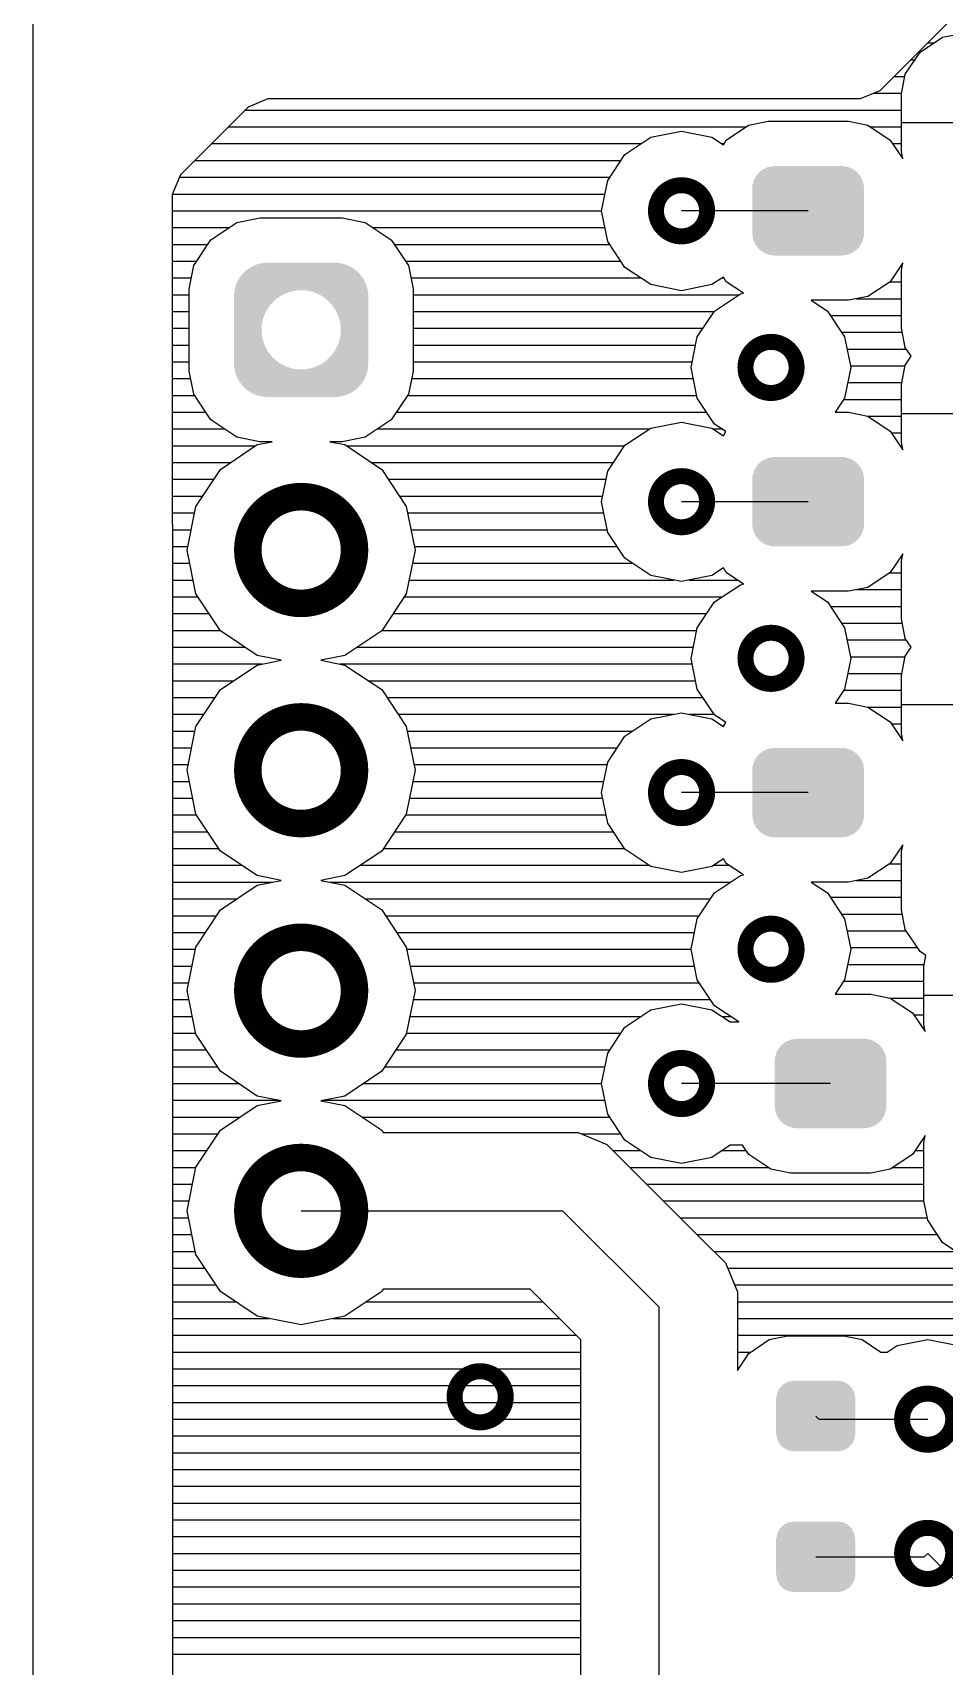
# Model space of a CAD drawing. Extents: x 295 to 953, y 10 to 290.
# Drawn here: x 580.48 to 601.18, y 214.76 to 251.84 of the extents above; entities that cross this region are included whole.
import ezdxf

# ---------------------------------------------------------------- set-up
doc = ezdxf.new("R2010")
doc.units = 0
doc.header["$LTSCALE"] = 5
doc.header["$MEASUREMENT"] = 0
doc.layers.get('0').update_dxf_attribs({"linetype": 'CONTINUOUS', "lineweight": 25})
doc.layers.add('130409_DV-DPH-A6_TOP', color=5, linetype='CONTINUOUS')

msp = doc.modelspace()

# ---------------------------------------------------------------- linework, layer by layer
for points, const_width in [([(594.629, 247.8, 1), (595.79, 247.8, 1)], 0.363), ([(596.661, 244.244, 1), (597.822, 244.244, 1)], 0.363), ([(594.629, 241.196, 1), (595.79, 241.196, 1)], 0.363), ([(585.362, 240.099, 1), (587.785, 240.099, 1)], 0.625), ([(596.661, 237.64, 1), (597.822, 237.64, 1)], 0.363), ([(585.362, 235.1, 1), (587.785, 235.1, 1)], 0.625), ([(594.629, 234.592, 1), (595.79, 234.592, 1)], 0.363), ([(596.661, 231.036, 1), (597.822, 231.036, 1)], 0.363), ([(585.362, 230.096, 1), (587.785, 230.096, 1)], 0.625), ([(594.629, 227.988, 1), (595.79, 227.988, 1)], 0.363), ([(585.362, 225.097, 1), (587.785, 225.097, 1)], 0.625), ([(590.057, 220.876, 1), (591.218, 220.876, 1)], 0.363), ([(600.217, 220.368, 1), (601.378, 220.368, 1)], 0.363), ([(600.217, 217.32, 1), (601.378, 217.32, 1)], 0.363)]:
    msp.add_lwpolyline(points, format="xyb", close=True, dxfattribs=dict(const_width=const_width))
for points in [[(596.84, 248.45), (596.863, 248.524), (599.335, 248.45), (599.301, 248.524)], [(596.863, 248.524), (596.9, 248.58), (599.301, 248.524), (599.276, 248.58)], [(596.9, 248.58), (596.941, 248.644), (599.276, 248.58), (599.222, 248.644)], [(596.941, 248.644), (596.995, 248.689), (599.222, 248.644), (599.182, 248.689)], [(596.995, 248.689), (597.05, 248.737), (599.182, 248.689), (599.11, 248.737)], [(597.05, 248.737), (597.119, 248.768), (599.11, 248.737), (599.063, 248.768)], [(597.119, 248.768), (597.181, 248.796), (599.063, 248.768), (598.972, 248.796)], [(597.181, 248.796), (597.28, 248.81), (598.972, 248.796), (598.925, 248.81)], [(597.28, 248.81), (597.323, 248.816), (598.925, 248.81), (598.847, 248.816)], [(596.815, 248.308), (596.821, 248.387), (599.355, 248.308), (599.344, 248.387)], [(596.815, 247.292), (596.815, 248.308), (599.355, 247.292), (599.355, 248.308)], [(596.821, 248.387), (596.84, 248.45), (599.344, 248.387), (599.335, 248.45)], [(596.826, 247.213), (596.815, 247.292), (599.349, 247.213), (599.355, 247.292)], [(596.835, 247.15), (596.826, 247.213), (599.329, 247.15), (599.349, 247.213)], [(596.868, 247.076), (596.835, 247.15), (599.307, 247.076), (599.329, 247.15)], [(596.894, 247.02), (596.868, 247.076), (599.27, 247.02), (599.307, 247.076)], [(596.948, 246.956), (596.894, 247.02), (599.228, 246.956), (599.27, 247.02)], [(596.987, 246.911), (596.948, 246.956), (599.175, 246.911), (599.228, 246.956)], [(597.06, 246.863), (596.987, 246.911), (599.119, 246.863), (599.175, 246.911)], [(597.107, 246.832), (597.06, 246.863), (599.05, 246.832), (599.119, 246.863)], [(597.198, 246.804), (597.107, 246.832), (598.989, 246.804), (599.05, 246.832)], [(597.244, 246.79), (597.198, 246.804), (598.89, 246.79), (598.989, 246.804)], [(597.323, 246.784), (597.244, 246.79), (598.847, 246.784), (598.89, 246.79)], [(585.148, 246.232), (585.161, 246.257), (588, 246.232), (587.985, 246.257)], [(585.161, 246.257), (585.177, 246.28), (587.985, 246.257), (587.971, 246.28)], [(585.177, 246.28), (585.192, 246.303), (587.971, 246.28), (587.955, 246.303)], [(585.192, 246.303), (585.209, 246.325), (587.955, 246.303), (587.939, 246.325)], [(585.209, 246.325), (585.226, 246.347), (587.939, 246.325), (587.92, 246.347)], [(585.226, 246.347), (585.245, 246.368), (587.92, 246.347), (587.903, 246.368)], [(585.245, 246.368), (585.263, 246.388), (587.903, 246.368), (587.883, 246.388)], [(585.263, 246.388), (585.283, 246.408), (587.883, 246.388), (587.865, 246.408)], [(585.283, 246.408), (585.303, 246.427), (587.865, 246.408), (587.843, 246.427)], [(585.303, 246.427), (585.325, 246.445), (587.843, 246.427), (587.823, 246.445)], [(585.325, 246.445), (585.346, 246.463), (587.823, 246.445), (587.8, 246.463)], [(585.346, 246.463), (585.369, 246.479), (587.8, 246.463), (587.779, 246.479)], [(585.369, 246.479), (585.391, 246.495), (587.779, 246.479), (587.755, 246.495)], [(585.391, 246.495), (585.415, 246.51), (587.755, 246.495), (587.733, 246.51)], [(585.415, 246.51), (585.439, 246.524), (587.733, 246.51), (587.707, 246.524)], [(585.439, 246.524), (585.464, 246.537), (587.707, 246.524), (587.684, 246.537)], [(585.464, 246.537), (585.488, 246.549), (587.684, 246.537), (587.658, 246.549)], [(585.488, 246.549), (585.515, 246.561), (587.658, 246.549), (587.634, 246.561)], [(585.515, 246.561), (585.539, 246.571), (587.634, 246.561), (587.606, 246.571)], [(585.539, 246.571), (585.567, 246.581), (587.606, 246.571), (587.582, 246.581)], [(585.567, 246.581), (585.592, 246.589), (587.582, 246.581), (587.553, 246.589)], [(585.592, 246.589), (585.62, 246.597), (587.553, 246.589), (587.529, 246.597)], [(585.62, 246.597), (585.646, 246.603), (587.529, 246.597), (587.499, 246.603)], [(585.646, 246.603), (585.676, 246.609), (587.499, 246.603), (587.474, 246.609)], [(585.676, 246.609), (585.701, 246.613), (587.474, 246.609), (587.443, 246.613)], [(585.701, 246.613), (585.732, 246.617), (587.443, 246.613), (587.419, 246.617)], [(585.732, 246.617), (585.756, 246.619), (587.419, 246.617), (587.384, 246.619)], [(585.756, 246.619), (585.797, 246.621), (587.384, 246.619), (587.364, 246.621)], [(585.797, 246.621), (585.812, 246.621), (587.364, 246.621), (587.336, 246.621)], [(585.05, 245.888), (585.052, 245.909), (586.145, 245.888), (586.186, 245.909)], [(585.05, 245.881), (585.05, 245.888), (586.132, 245.881), (586.145, 245.888)], [(585.052, 245.909), (585.053, 245.933), (586.186, 245.909), (586.241, 245.933)], [(585.053, 245.933), (585.054, 245.943), (586.241, 245.933), (586.27, 245.943)], [(585.054, 245.943), (585.056, 245.953), (586.27, 245.943), (586.298, 245.953)], [(585.056, 245.953), (585.058, 245.97), (586.298, 245.953), (586.356, 245.97)], [(585.058, 245.97), (585.06, 245.983), (586.356, 245.97), (586.415, 245.983)], [(585.06, 245.983), (585.061, 245.991), (586.415, 245.983), (586.475, 245.991)], [(585.061, 245.991), (585.062, 245.996), (586.475, 245.991), (586.535, 245.996)], [(585.062, 245.998), (585.068, 246.025), (588.084, 245.998), (588.079, 246.025)], [(585.062, 245.996), (585.062, 245.998), (588.085, 245.996), (588.084, 245.998)], [(585.062, 245.996), (585.062, 245.996), (586.535, 245.996), (586.596, 245.996)], [(585.068, 246.025), (585.074, 246.053), (588.079, 246.025), (588.072, 246.053)], [(585.074, 246.053), (585.082, 246.079), (588.072, 246.053), (588.065, 246.079)], [(585.082, 246.079), (585.09, 246.106), (588.065, 246.079), (588.056, 246.106)], [(585.09, 246.106), (585.1, 246.132), (588.056, 246.106), (588.047, 246.132)], [(585.1, 246.132), (585.11, 246.158), (588.047, 246.132), (588.036, 246.158)], [(585.11, 246.158), (585.122, 246.183), (588.036, 246.158), (588.026, 246.183)], [(585.122, 246.183), (585.134, 246.208), (588.026, 246.183), (588.013, 246.208)], [(585.134, 246.208), (585.148, 246.232), (588.013, 246.208), (588, 246.232)], [(586.656, 245.993), (586.596, 245.996), (588.085, 245.993), (588.085, 245.996)], [(586.716, 245.985), (586.656, 245.993), (588.087, 245.985), (588.085, 245.993)], [(586.775, 245.974), (586.716, 245.985), (588.089, 245.974), (588.087, 245.985)], [(586.788, 245.97), (586.775, 245.974), (588.089, 245.97), (588.089, 245.974)], [(586.834, 245.958), (586.788, 245.97), (588.091, 245.958), (588.089, 245.97)], [(586.891, 245.939), (586.834, 245.958), (588.093, 245.939), (588.091, 245.958)], [(586.947, 245.916), (586.891, 245.939), (588.095, 245.916), (588.093, 245.939)], [(586.948, 245.915), (586.947, 245.916), (588.096, 245.915), (588.095, 245.916)], [(587.001, 245.889), (586.948, 245.915), (588.096, 245.889), (588.096, 245.915)], [(587.051, 245.859), (587.001, 245.889), (588.098, 245.859), (588.096, 245.889)], [(585.05, 245.859), (585.05, 245.881), (586.097, 245.859), (586.132, 245.881)], [(585.05, 245.849), (585.05, 245.859), (586.08, 245.849), (586.097, 245.859)], [(585.05, 245.814), (585.05, 245.849), (586.031, 245.814), (586.08, 245.849)], [(585.05, 245.776), (585.05, 245.814), (585.984, 245.776), (586.031, 245.814)], [(585.05, 245.735), (585.05, 245.776), (585.94, 245.735), (585.984, 245.776)], [(585.05, 245.691), (585.05, 245.735), (585.898, 245.691), (585.94, 245.735)], [(585.05, 245.644), (585.05, 245.691), (585.86, 245.644), (585.898, 245.691)], [(585.05, 245.595), (585.05, 245.644), (585.825, 245.595), (585.86, 245.644)], [(585.05, 245.544), (585.05, 245.595), (585.793, 245.544), (585.825, 245.595)], [(585.05, 245.49), (585.05, 245.544), (585.765, 245.49), (585.793, 245.544)], [(587.053, 245.858), (587.051, 245.859), (588.098, 245.858), (588.098, 245.859)], [(587.103, 245.824), (587.053, 245.858), (588.098, 245.824), (588.098, 245.858)], [(587.151, 245.787), (587.103, 245.824), (588.098, 245.787), (588.098, 245.824)], [(587.196, 245.747), (587.151, 245.787), (588.098, 245.747), (588.098, 245.787)], [(587.238, 245.703), (587.196, 245.747), (588.098, 245.703), (588.098, 245.747)], [(587.277, 245.657), (587.238, 245.703), (588.098, 245.657), (588.098, 245.703)], [(587.313, 245.609), (587.277, 245.657), (588.098, 245.609), (588.098, 245.657)], [(587.346, 245.558), (587.313, 245.609), (588.098, 245.558), (588.098, 245.609)], [(587.375, 245.505), (587.346, 245.558), (588.098, 245.505), (588.098, 245.558)], [(585.05, 245.435), (585.05, 245.49), (585.74, 245.435), (585.765, 245.49)], [(585.05, 245.378), (585.05, 245.435), (585.719, 245.378), (585.74, 245.435)], [(585.05, 245.32), (585.05, 245.378), (585.702, 245.32), (585.719, 245.378)], [(585.05, 245.261), (585.05, 245.32), (585.689, 245.261), (585.702, 245.32)], [(585.05, 245.202), (585.05, 245.261), (585.68, 245.202), (585.689, 245.261)], [(585.05, 245.141), (585.05, 245.202), (585.675, 245.141), (585.68, 245.202)], [(587.401, 245.45), (587.375, 245.505), (588.098, 245.45), (588.098, 245.505)], [(587.422, 245.394), (587.401, 245.45), (588.098, 245.394), (588.098, 245.45)], [(587.44, 245.336), (587.422, 245.394), (588.098, 245.336), (588.098, 245.394)], [(587.454, 245.278), (587.44, 245.336), (588.098, 245.278), (588.098, 245.336)], [(587.465, 245.218), (587.454, 245.278), (588.098, 245.218), (588.098, 245.278)], [(587.471, 245.158), (587.465, 245.218), (588.098, 245.158), (588.098, 245.218)], [(587.473, 245.097), (587.471, 245.158), (588.098, 245.097), (588.098, 245.158)], [(585.05, 245.097), (585.05, 245.141), (585.674, 245.097), (585.675, 245.141)], [(585.05, 245.037), (585.05, 245.097), (585.676, 245.037), (585.674, 245.097)], [(585.05, 244.977), (585.05, 245.037), (585.683, 244.977), (585.676, 245.037)], [(585.05, 244.917), (585.05, 244.977), (585.693, 244.917), (585.683, 244.977)], [(585.05, 244.859), (585.05, 244.917), (585.707, 244.859), (585.693, 244.917)], [(585.05, 244.801), (585.05, 244.859), (585.725, 244.801), (585.707, 244.859)], [(585.05, 244.744), (585.05, 244.801), (585.747, 244.744), (585.725, 244.801)], [(587.407, 244.76), (587.428, 244.816), (588.098, 244.76), (588.098, 244.816)], [(587.428, 244.816), (587.445, 244.874), (588.098, 244.816), (588.098, 244.874)], [(587.445, 244.874), (587.458, 244.933), (588.098, 244.874), (588.098, 244.933)], [(587.458, 244.933), (587.467, 244.993), (588.098, 244.933), (588.098, 244.993)], [(587.467, 244.993), (587.472, 245.053), (588.098, 244.993), (588.098, 245.053)], [(587.472, 245.053), (587.473, 245.097), (588.098, 245.053), (588.098, 245.097)], [(585.05, 244.69), (585.05, 244.744), (585.772, 244.69), (585.747, 244.744)], [(585.05, 244.637), (585.05, 244.69), (585.801, 244.637), (585.772, 244.69)], [(585.05, 244.586), (585.05, 244.637), (585.834, 244.586), (585.801, 244.637)], [(585.05, 244.537), (585.05, 244.586), (585.87, 244.537), (585.834, 244.586)], [(585.05, 244.491), (585.05, 244.537), (585.909, 244.491), (585.87, 244.537)], [(585.05, 244.448), (585.05, 244.491), (585.951, 244.448), (585.909, 244.491)], [(585.05, 244.408), (585.05, 244.448), (585.997, 244.408), (585.951, 244.448)], [(585.05, 244.371), (585.05, 244.408), (586.044, 244.371), (585.997, 244.408)], [(587.116, 244.38), (587.163, 244.419), (588.098, 244.38), (588.098, 244.419)], [(587.163, 244.419), (587.207, 244.46), (588.098, 244.419), (588.098, 244.46)], [(587.207, 244.46), (587.249, 244.504), (588.098, 244.46), (588.098, 244.504)], [(587.249, 244.504), (587.287, 244.55), (588.098, 244.504), (588.098, 244.55)], [(587.287, 244.55), (587.322, 244.6), (588.098, 244.55), (588.098, 244.6)], [(587.322, 244.6), (587.354, 244.651), (588.098, 244.6), (588.098, 244.651)], [(587.354, 244.651), (587.382, 244.704), (588.098, 244.651), (588.098, 244.704)], [(587.382, 244.704), (587.407, 244.76), (588.098, 244.704), (588.098, 244.76)], [(585.05, 244.337), (585.05, 244.371), (586.094, 244.337), (586.044, 244.371)], [(585.05, 244.335), (585.05, 244.337), (586.096, 244.335), (586.094, 244.337)], [(585.051, 244.306), (585.05, 244.335), (586.146, 244.306), (586.096, 244.335)], [(585.052, 244.28), (585.051, 244.306), (586.199, 244.28), (586.146, 244.306)], [(585.052, 244.279), (585.052, 244.28), (586.2, 244.279), (586.199, 244.28)], [(585.054, 244.256), (585.052, 244.279), (586.256, 244.256), (586.2, 244.279)], [(585.056, 244.237), (585.054, 244.256), (586.314, 244.237), (586.256, 244.256)], [(585.058, 244.225), (585.056, 244.237), (586.359, 244.225), (586.314, 244.237)], [(585.058, 244.221), (585.058, 244.225), (586.372, 244.221), (586.359, 244.225)], [(585.06, 244.21), (585.058, 244.221), (586.431, 244.21), (586.372, 244.221)], [(585.062, 244.202), (585.06, 244.21), (586.491, 244.202), (586.431, 244.21)], [(585.062, 244.199), (585.062, 244.202), (586.552, 244.199), (586.491, 244.202)], [(585.063, 244.197), (585.062, 244.199), (588.085, 244.197), (588.085, 244.199)], [(585.068, 244.17), (585.063, 244.197), (588.079, 244.17), (588.085, 244.197)], [(585.075, 244.142), (585.068, 244.17), (588.073, 244.142), (588.079, 244.17)], [(585.082, 244.116), (585.075, 244.142), (588.065, 244.116), (588.073, 244.142)], [(585.091, 244.089), (585.082, 244.116), (588.057, 244.089), (588.065, 244.116)], [(585.1, 244.063), (585.091, 244.089), (588.047, 244.063), (588.057, 244.089)], [(585.111, 244.037), (585.1, 244.063), (588.037, 244.037), (588.047, 244.063)], [(585.122, 244.012), (585.111, 244.037), (588.025, 244.012), (588.037, 244.037)], [(586.612, 244.199), (586.672, 244.204), (588.085, 244.199), (588.086, 244.204)], [(586.672, 244.204), (586.732, 244.212), (588.086, 244.204), (588.087, 244.212)], [(586.732, 244.212), (586.791, 244.225), (588.087, 244.212), (588.089, 244.225)], [(586.791, 244.225), (586.849, 244.242), (588.089, 244.225), (588.091, 244.242)], [(586.849, 244.242), (586.877, 244.252), (588.091, 244.242), (588.093, 244.252)], [(586.877, 244.252), (586.906, 244.262), (588.093, 244.252), (588.094, 244.262)], [(586.906, 244.262), (586.962, 244.286), (588.094, 244.262), (588.095, 244.286)], [(586.962, 244.286), (587.002, 244.307), (588.095, 244.286), (588.097, 244.307)], [(587.002, 244.307), (587.015, 244.314), (588.097, 244.307), (588.097, 244.314)], [(587.015, 244.314), (587.05, 244.335), (588.097, 244.314), (588.098, 244.335)], [(587.05, 244.335), (587.067, 244.346), (588.098, 244.335), (588.098, 244.346)], [(587.067, 244.346), (587.116, 244.38), (588.098, 244.346), (588.098, 244.38)], [(585.135, 243.987), (585.122, 244.012), (588.013, 243.987), (588.025, 244.012)], [(585.147, 243.963), (585.135, 243.987), (588, 243.963), (588.013, 243.987)], [(585.162, 243.938), (585.147, 243.963), (587.986, 243.938), (588, 243.963)], [(585.176, 243.915), (585.162, 243.938), (587.971, 243.915), (587.986, 243.938)], [(585.193, 243.892), (585.176, 243.915), (587.955, 243.892), (587.971, 243.915)], [(585.208, 243.87), (585.193, 243.892), (587.938, 243.87), (587.955, 243.892)], [(585.227, 243.848), (585.208, 243.87), (587.921, 243.848), (587.938, 243.87)], [(585.244, 243.827), (585.227, 243.848), (587.903, 243.827), (587.921, 243.848)], [(585.264, 243.806), (585.244, 243.827), (587.884, 243.806), (587.903, 243.827)], [(585.283, 243.787), (585.264, 243.806), (587.864, 243.787), (587.884, 243.806)], [(585.304, 243.768), (585.283, 243.787), (587.844, 243.768), (587.864, 243.787)], [(585.324, 243.75), (585.304, 243.768), (587.822, 243.75), (587.844, 243.768)], [(585.347, 243.732), (585.324, 243.75), (587.801, 243.732), (587.822, 243.75)], [(585.368, 243.716), (585.347, 243.732), (587.778, 243.716), (587.801, 243.732)], [(585.392, 243.7), (585.368, 243.716), (587.756, 243.7), (587.778, 243.716)], [(585.414, 243.685), (585.392, 243.7), (587.732, 243.685), (587.756, 243.7)], [(585.44, 243.671), (585.414, 243.685), (587.708, 243.671), (587.732, 243.685)], [(585.463, 243.658), (585.44, 243.671), (587.683, 243.658), (587.708, 243.671)], [(585.489, 243.645), (585.463, 243.658), (587.659, 243.645), (587.683, 243.658)], [(585.513, 243.634), (585.489, 243.645), (587.633, 243.634), (587.659, 243.645)], [(585.541, 243.624), (585.513, 243.634), (587.608, 243.624), (587.633, 243.634)], [(585.565, 243.614), (585.541, 243.624), (587.58, 243.614), (587.608, 243.624)], [(585.594, 243.606), (585.565, 243.614), (587.555, 243.606), (587.58, 243.614)], [(585.618, 243.598), (585.594, 243.606), (587.527, 243.598), (587.555, 243.606)], [(585.648, 243.592), (585.618, 243.598), (587.501, 243.592), (587.527, 243.598)], [(585.673, 243.586), (585.648, 243.592), (587.472, 243.586), (587.501, 243.592)], [(585.704, 243.582), (585.673, 243.586), (587.446, 243.582), (587.472, 243.586)], [(585.728, 243.578), (585.704, 243.582), (587.415, 243.578), (587.446, 243.582)], [(585.763, 243.575), (585.728, 243.578), (587.391, 243.575), (587.415, 243.578)], [(585.783, 243.574), (585.763, 243.575), (587.35, 243.574), (587.391, 243.575)], [(585.812, 243.573), (585.783, 243.574), (587.336, 243.573), (587.35, 243.574)], [(597.119, 242.164), (597.181, 242.192), (599.063, 242.164), (598.972, 242.192)], [(597.181, 242.192), (597.28, 242.206), (598.972, 242.192), (598.925, 242.206)], [(597.28, 242.206), (597.323, 242.212), (598.925, 242.206), (598.847, 242.212)], [(596.821, 241.783), (596.84, 241.846), (599.344, 241.783), (599.335, 241.846)], [(596.84, 241.846), (596.863, 241.92), (599.335, 241.846), (599.301, 241.92)], [(596.863, 241.92), (596.9, 241.976), (599.301, 241.92), (599.276, 241.976)], [(596.9, 241.976), (596.941, 242.04), (599.276, 241.976), (599.222, 242.04)], [(596.941, 242.04), (596.995, 242.085), (599.222, 242.04), (599.182, 242.085)], [(596.995, 242.085), (597.05, 242.133), (599.182, 242.085), (599.11, 242.133)], [(597.05, 242.133), (597.119, 242.164), (599.11, 242.133), (599.063, 242.164)], [(596.815, 241.704), (596.821, 241.783), (599.355, 241.704), (599.344, 241.783)], [(596.815, 240.688), (596.815, 241.704), (599.355, 240.688), (599.355, 241.704)], [(596.826, 240.609), (596.815, 240.688), (599.349, 240.609), (599.355, 240.688)], [(596.835, 240.546), (596.826, 240.609), (599.329, 240.546), (599.349, 240.609)], [(596.868, 240.472), (596.835, 240.546), (599.307, 240.472), (599.329, 240.546)], [(596.894, 240.416), (596.868, 240.472), (599.27, 240.416), (599.307, 240.472)], [(596.948, 240.352), (596.894, 240.416), (599.228, 240.352), (599.27, 240.416)], [(596.987, 240.307), (596.948, 240.352), (599.175, 240.307), (599.228, 240.352)], [(597.06, 240.259), (596.987, 240.307), (599.119, 240.259), (599.175, 240.307)], [(597.107, 240.228), (597.06, 240.259), (599.05, 240.228), (599.119, 240.259)], [(597.198, 240.2), (597.107, 240.228), (598.989, 240.2), (599.05, 240.228)], [(597.244, 240.186), (597.198, 240.2), (598.89, 240.186), (598.989, 240.2)], [(597.323, 240.18), (597.244, 240.186), (598.847, 240.18), (598.89, 240.186)], [(596.995, 235.481), (597.05, 235.529), (599.182, 235.481), (599.11, 235.529)], [(597.05, 235.529), (597.119, 235.56), (599.11, 235.529), (599.063, 235.56)], [(597.119, 235.56), (597.181, 235.588), (599.063, 235.56), (598.972, 235.588)], [(597.181, 235.588), (597.28, 235.602), (598.972, 235.588), (598.925, 235.602)], [(597.28, 235.602), (597.323, 235.608), (598.925, 235.602), (598.847, 235.608)], [(596.815, 235.1), (596.821, 235.179), (599.355, 235.1), (599.344, 235.179)], [(596.821, 235.179), (596.84, 235.242), (599.344, 235.179), (599.335, 235.242)], [(596.84, 235.242), (596.863, 235.316), (599.335, 235.242), (599.301, 235.316)], [(596.863, 235.316), (596.9, 235.372), (599.301, 235.316), (599.276, 235.372)], [(596.9, 235.372), (596.941, 235.436), (599.276, 235.372), (599.222, 235.436)], [(596.941, 235.436), (596.995, 235.481), (599.222, 235.436), (599.182, 235.481)], [(596.815, 234.084), (596.815, 235.1), (599.355, 234.084), (599.355, 235.1)], [(596.826, 234.005), (596.815, 234.084), (599.349, 234.005), (599.355, 234.084)], [(596.835, 233.942), (596.826, 234.005), (599.329, 233.942), (599.349, 234.005)], [(596.868, 233.868), (596.835, 233.942), (599.307, 233.868), (599.329, 233.942)], [(596.894, 233.812), (596.868, 233.868), (599.27, 233.812), (599.307, 233.868)], [(596.948, 233.748), (596.894, 233.812), (599.228, 233.748), (599.27, 233.812)], [(596.987, 233.703), (596.948, 233.748), (599.175, 233.703), (599.228, 233.748)], [(597.06, 233.655), (596.987, 233.703), (599.119, 233.655), (599.175, 233.703)], [(597.107, 233.624), (597.06, 233.655), (599.05, 233.624), (599.119, 233.655)], [(597.198, 233.596), (597.107, 233.624), (598.989, 233.596), (599.05, 233.624)], [(597.244, 233.582), (597.198, 233.596), (598.89, 233.582), (598.989, 233.596)], [(597.323, 233.576), (597.244, 233.582), (598.847, 233.576), (598.89, 233.582)], [(597.408, 228.768), (597.449, 228.832), (599.784, 228.768), (599.73, 228.832)], [(597.449, 228.832), (597.503, 228.877), (599.73, 228.832), (599.69, 228.877)], [(597.503, 228.877), (597.558, 228.925), (599.69, 228.877), (599.618, 228.925)], [(597.558, 228.925), (597.627, 228.956), (599.618, 228.925), (599.571, 228.956)], [(597.627, 228.956), (597.689, 228.984), (599.571, 228.956), (599.48, 228.984)], [(597.689, 228.984), (597.788, 228.998), (599.48, 228.984), (599.433, 228.998)], [(597.788, 228.998), (597.831, 229.004), (599.433, 228.998), (599.355, 229.004)], [(597.323, 228.496), (597.329, 228.575), (599.863, 228.496), (599.852, 228.575)], [(597.323, 227.48), (597.323, 228.496), (599.863, 227.48), (599.863, 228.496)], [(597.329, 228.575), (597.348, 228.638), (599.852, 228.575), (599.843, 228.638)], [(597.348, 228.638), (597.371, 228.712), (599.843, 228.638), (599.809, 228.712)], [(597.371, 228.712), (597.408, 228.768), (599.809, 228.712), (599.784, 228.768)], [(597.334, 227.401), (597.323, 227.48), (599.857, 227.401), (599.863, 227.48)], [(597.343, 227.338), (597.334, 227.401), (599.837, 227.338), (599.857, 227.401)], [(597.376, 227.264), (597.343, 227.338), (599.815, 227.264), (599.837, 227.338)], [(597.402, 227.208), (597.376, 227.264), (599.778, 227.208), (599.815, 227.264)], [(597.456, 227.144), (597.402, 227.208), (599.736, 227.144), (599.778, 227.208)], [(597.495, 227.099), (597.456, 227.144), (599.683, 227.099), (599.736, 227.144)], [(597.568, 227.051), (597.495, 227.099), (599.627, 227.051), (599.683, 227.099)], [(597.615, 227.02), (597.568, 227.051), (599.558, 227.02), (599.627, 227.051)], [(597.706, 226.992), (597.615, 227.02), (599.497, 226.992), (599.558, 227.02)], [(597.752, 226.978), (597.706, 226.992), (599.398, 226.978), (599.497, 226.992)], [(597.831, 226.972), (597.752, 226.978), (599.355, 226.972), (599.398, 226.978)], [(597.383, 220.966), (597.432, 221.067), (599.134, 220.966), (599.081, 221.067)], [(597.432, 221.067), (597.442, 221.078), (599.081, 221.067), (599.075, 221.078)], [(597.442, 221.078), (597.52, 221.159), (599.075, 221.078), (598.993, 221.159)], [(597.52, 221.159), (597.535, 221.167), (598.993, 221.159), (598.985, 221.167)], [(597.535, 221.167), (597.632, 221.218), (598.985, 221.167), (598.879, 221.218)], [(597.632, 221.218), (597.656, 221.222), (598.879, 221.218), (598.87, 221.222)], [(597.656, 221.222), (597.757, 221.239), (598.87, 221.222), (598.758, 221.239)], [(597.358, 220.038), (597.358, 220.84), (599.157, 220.038), (599.157, 220.84)], [(597.361, 220.84), (597.377, 220.953), (599.154, 220.84), (599.136, 220.953)], [(597.377, 220.953), (597.383, 220.966), (599.136, 220.953), (599.134, 220.966)], [(597.379, 219.925), (597.361, 220.038), (599.138, 219.925), (599.154, 220.038)], [(597.381, 219.913), (597.379, 219.925), (599.132, 219.913), (599.138, 219.925)], [(597.434, 219.811), (597.381, 219.913), (599.083, 219.811), (599.132, 219.913)], [(597.44, 219.8), (597.434, 219.811), (599.073, 219.8), (599.083, 219.811)], [(597.523, 219.719), (597.44, 219.8), (598.995, 219.719), (599.073, 219.8)], [(597.531, 219.711), (597.523, 219.719), (598.98, 219.711), (598.995, 219.719)], [(597.636, 219.66), (597.531, 219.711), (598.883, 219.66), (598.98, 219.711)], [(597.645, 219.656), (597.636, 219.66), (598.859, 219.656), (598.883, 219.66)], [(597.757, 219.639), (597.645, 219.656), (598.758, 219.639), (598.859, 219.656)], [(597.361, 217.645), (597.377, 217.758), (599.154, 217.645), (599.136, 217.758)], [(597.377, 217.758), (597.383, 217.77), (599.136, 217.758), (599.134, 217.77)], [(597.383, 217.77), (597.432, 217.872), (599.134, 217.77), (599.081, 217.872)], [(597.432, 217.872), (597.442, 217.883), (599.081, 217.872), (599.075, 217.883)], [(597.442, 217.883), (597.52, 217.964), (599.075, 217.883), (598.993, 217.964)], [(597.52, 217.964), (597.535, 217.972), (598.993, 217.964), (598.985, 217.972)], [(597.535, 217.972), (597.632, 218.023), (598.985, 217.972), (598.879, 218.023)], [(597.632, 218.023), (597.656, 218.027), (598.879, 218.023), (598.87, 218.027)], [(597.656, 218.027), (597.757, 218.044), (598.87, 218.027), (598.758, 218.044)], [(597.358, 216.842), (597.358, 217.645), (599.157, 216.842), (599.157, 217.645)], [(597.379, 216.73), (597.361, 216.842), (599.138, 216.73), (599.154, 216.842)], [(597.381, 216.717), (597.379, 216.73), (599.132, 216.717), (599.138, 216.73)], [(597.434, 216.615), (597.381, 216.717), (599.083, 216.615), (599.132, 216.717)], [(597.44, 216.605), (597.434, 216.615), (599.073, 216.605), (599.083, 216.615)], [(597.523, 216.524), (597.44, 216.605), (598.995, 216.524), (599.073, 216.605)], [(597.531, 216.516), (597.523, 216.524), (598.98, 216.516), (598.995, 216.524)], [(597.636, 216.465), (597.531, 216.516), (598.883, 216.465), (598.98, 216.516)], [(597.645, 216.461), (597.636, 216.465), (598.859, 216.461), (598.883, 216.465)], [(597.757, 216.444), (597.645, 216.461), (598.758, 216.444), (598.859, 216.461)]]:
    msp.add_solid(points)
at = {"layer": '130409_DV-DPH-A6_TOP', "color": 7}
for p, q in [((580.478, 263.995), (580.478, 75.999)), ((580.478, 263.995), (580.478, 75.999)), ((601.245, 252.057), (599.71, 250.523)), ((601.133, 251.742), (601.575, 251.828)), ((600.625, 251.402), (601.133, 251.742)), ((600.798, 251.61), (600.93, 251.61)), ((600.29, 250.899), (600.625, 251.402)), ((600.417, 251.229), (600.508, 251.229)), ((600.036, 250.848), (600.279, 250.848)), ((600.203, 250.457), (600.29, 250.899)), ((585.817, 250.34), (585.37, 250.152)), ((599.263, 250.34), (585.817, 250.34)), ((599.71, 250.523), (599.263, 250.34)), ((599.568, 250.467), (600.203, 250.467)), ((600.203, 249.141), (600.203, 250.457)), ((585.37, 250.152), (583.835, 248.618)), ((585.298, 250.086), (600.203, 250.086)), ((584.917, 249.705), (596.673, 249.705)), ((594.514, 249.471), (595.21, 249.608)), ((595.21, 249.608), (595.9, 249.471)), ((596.226, 249.405), (596.728, 249.741)), ((596.728, 249.741), (597.176, 249.832)), ((597.176, 249.832), (598.999, 249.832)), ((598.999, 249.832), (599.441, 249.741)), ((599.441, 249.741), (599.949, 249.405)), ((599.502, 249.705), (600.203, 249.705)), ((602.235, 249.796), (600.203, 249.796)), ((584.536, 249.324), (594.29, 249.324)), ((593.924, 249.08), (594.514, 249.471)), ((595.9, 249.471), (596.16, 249.299)), ((596.124, 249.324), (596.17, 249.324)), ((596.16, 249.299), (596.226, 249.405)), ((599.949, 249.405), (600.234, 248.979)), ((600.005, 249.324), (600.203, 249.324)), ((584.155, 248.943), (593.833, 248.943)), ((593.533, 248.491), (593.924, 249.08)), ((600.234, 248.979), (600.203, 249.141)), ((583.835, 248.618), (583.647, 248.171)), ((583.81, 248.562), (593.579, 248.562)), ((593.396, 247.8), (593.533, 248.491)), ((583.647, 248.171), (583.653, 233.195)), ((583.653, 248.181), (593.472, 248.181)), ((583.647, 247.8), (593.396, 247.8)), ((593.533, 247.104), (593.396, 247.8)), ((598.085, 247.8), (595.21, 247.8)), ((583.647, 247.419), (584.938, 247.419)), ((584.526, 247.14), (585.116, 247.536)), ((585.116, 247.536), (585.634, 247.637)), ((585.634, 247.637), (587.508, 247.637)), ((587.508, 247.637), (588.026, 247.536)), ((588.026, 247.536), (588.616, 247.14)), ((588.204, 247.419), (593.472, 247.419)), ((583.647, 247.038), (584.455, 247.038)), ((584.135, 246.555), (584.526, 247.14)), ((588.616, 247.14), (589.007, 246.555)), ((588.687, 247.038), (593.579, 247.038)), ((593.924, 246.515), (593.533, 247.104)), ((583.647, 246.657), (584.201, 246.657)), ((588.941, 246.657), (593.833, 246.657)), ((583.647, 246.276), (584.079, 246.276)), ((584.034, 246.032), (584.135, 246.555)), ((589.007, 246.555), (589.114, 246.032)), ((589.063, 246.276), (594.29, 246.276)), ((594.514, 246.124), (593.924, 246.515)), ((596.16, 246.296), (595.9, 246.124)), ((596.124, 246.276), (596.17, 246.276)), ((596.226, 246.19), (596.16, 246.296)), ((600.234, 246.616), (599.949, 246.19)), ((600.198, 246.566), (600.224, 246.566)), ((600.203, 246.454), (600.234, 246.616)), ((600.203, 245.138), (600.203, 246.454)), ((583.647, 245.895), (584.034, 245.895)), ((584.034, 244.163), (584.034, 246.032)), ((589.114, 246.032), (589.114, 244.163)), ((589.114, 245.895), (596.51, 245.895)), ((595.21, 245.986), (594.514, 246.124)), ((595.9, 246.124), (595.21, 245.986)), ((595.956, 245.524), (596.546, 245.915)), ((596.617, 245.931), (596.226, 246.19)), ((596.546, 245.915), (596.617, 245.931)), ((599.949, 246.19), (599.441, 245.854)), ((599.934, 246.185), (600.203, 246.185)), ((583.647, 245.514), (584.034, 245.514)), ((589.114, 245.514), (595.951, 245.514)), ((595.565, 244.935), (595.956, 245.524)), ((598.999, 245.768), (598.156, 245.768)), ((598.156, 245.768), (598.522, 245.524)), ((598.522, 245.524), (598.913, 244.935)), ((599.441, 245.854), (598.999, 245.768)), ((599.182, 245.804), (600.203, 245.804)), ((598.588, 245.423), (600.203, 245.423)), ((583.647, 245.133), (584.034, 245.133)), ((589.114, 245.133), (595.692, 245.133)), ((595.428, 244.244), (595.565, 244.935)), ((598.842, 245.042), (600.218, 245.042)), ((598.913, 244.935), (599.05, 244.244)), ((600.29, 244.696), (600.203, 245.138)), ((583.647, 244.752), (584.034, 244.752)), ((589.114, 244.752), (595.53, 244.752)), ((598.969, 244.661), (600.315, 244.661)), ((600.422, 244.498), (600.29, 244.696)), ((600.29, 244.295), (600.422, 244.498)), ((583.647, 244.371), (584.034, 244.371)), ((584.135, 243.639), (584.034, 244.163)), ((589.114, 244.163), (589.007, 243.639)), ((589.114, 244.371), (595.453, 244.371)), ((595.565, 243.548), (595.428, 244.244)), ((599.05, 244.244), (598.913, 243.548)), ((599.045, 244.28), (600.284, 244.28)), ((600.203, 243.853), (600.29, 244.295)), ((583.647, 243.99), (584.064, 243.99)), ((589.078, 243.99), (595.479, 243.99)), ((598.984, 243.899), (600.208, 243.899)), ((600.203, 242.537), (600.203, 243.853)), ((583.647, 243.609), (584.155, 243.609)), ((584.526, 243.055), (584.135, 243.639)), ((589.007, 243.639), (588.616, 243.055)), ((588.987, 243.609), (595.555, 243.609)), ((595.956, 242.959), (595.565, 243.548)), ((598.913, 243.548), (598.7, 243.228)), ((598.893, 243.518), (600.203, 243.518)), ((583.647, 243.228), (584.415, 243.228)), ((585.116, 242.659), (584.526, 243.055)), ((588.616, 243.055), (588.026, 242.659)), ((588.727, 243.228), (595.779, 243.228)), ((594.514, 242.867), (595.21, 243.004)), ((595.21, 243.004), (595.9, 242.867)), ((596.215, 242.786), (595.956, 242.959)), ((598.7, 243.228), (598.999, 243.228)), ((598.999, 243.228), (599.441, 243.137)), ((599.441, 243.137), (599.949, 242.801)), ((599.446, 243.137), (600.203, 243.137)), ((602.235, 243.192), (600.203, 243.192)), ((583.647, 242.847), (584.841, 242.847)), ((585.634, 242.557), (585.116, 242.659)), ((585.578, 242.491), (585.918, 242.557)), ((585.918, 242.557), (585.634, 242.557)), ((587.508, 242.557), (587.224, 242.557)), ((587.224, 242.557), (587.564, 242.491)), ((588.026, 242.659), (587.508, 242.557)), ((588.301, 242.847), (594.478, 242.847)), ((593.924, 242.476), (594.514, 242.867)), ((595.9, 242.867), (596.16, 242.695)), ((595.936, 242.847), (596.129, 242.847)), ((596.16, 242.695), (596.215, 242.786)), ((599.949, 242.801), (600.234, 242.375)), ((599.98, 242.756), (600.203, 242.756)), ((583.647, 242.466), (585.537, 242.466)), ((584.74, 241.928), (585.578, 242.491)), ((587.564, 242.491), (588.402, 241.928)), ((587.605, 242.466), (593.919, 242.466)), ((593.533, 241.887), (593.924, 242.476)), ((600.234, 242.375), (600.203, 242.537)), ((583.647, 242.085), (584.968, 242.085)), ((584.181, 241.089), (584.74, 241.928)), ((588.174, 242.085), (593.66, 242.085)), ((588.402, 241.928), (588.961, 241.089)), ((593.396, 241.196), (593.533, 241.887)), ((583.647, 241.704), (584.587, 241.704)), ((588.555, 241.704), (593.498, 241.704)), ((583.647, 241.323), (584.333, 241.323)), ((583.983, 240.099), (584.181, 241.089)), ((588.809, 241.323), (593.421, 241.323)), ((588.961, 241.089), (589.159, 240.099)), ((593.533, 240.5), (593.396, 241.196)), ((598.085, 241.196), (595.21, 241.196)), ((583.647, 240.942), (584.15, 240.942)), ((588.992, 240.942), (593.447, 240.942)), ((583.647, 240.561), (584.074, 240.561)), ((589.068, 240.561), (593.523, 240.561)), ((593.924, 239.911), (593.533, 240.5)), ((583.647, 240.18), (583.998, 240.18)), ((584.181, 239.108), (583.983, 240.099)), ((589.159, 240.099), (588.961, 239.108)), ((589.144, 240.18), (593.747, 240.18)), ((600.234, 240.012), (599.949, 239.586)), ((600.198, 239.962), (600.224, 239.962)), ((600.203, 239.85), (600.234, 240.012)), ((583.647, 239.799), (584.044, 239.799)), ((589.098, 239.799), (594.097, 239.799)), ((594.514, 239.52), (593.924, 239.911)), ((596.16, 239.692), (595.9, 239.52)), ((596.226, 239.586), (596.16, 239.692)), ((596.617, 239.327), (596.226, 239.586)), ((599.949, 239.586), (599.441, 239.25)), ((599.934, 239.581), (600.203, 239.581)), ((600.203, 238.534), (600.203, 239.85)), ((583.647, 239.418), (584.115, 239.418)), ((589.027, 239.418), (595.032, 239.418)), ((595.21, 239.382), (594.514, 239.52)), ((595.9, 239.52), (595.21, 239.382)), ((595.382, 239.418), (596.485, 239.418)), ((595.956, 238.92), (596.546, 239.311)), ((596.546, 239.311), (596.617, 239.327)), ((599.441, 239.25), (598.999, 239.164)), ((583.647, 239.037), (584.227, 239.037)), ((584.74, 238.265), (584.181, 239.108)), ((588.961, 239.108), (588.402, 238.265)), ((588.915, 239.037), (596.129, 239.037)), ((595.565, 238.331), (595.956, 238.92)), ((598.999, 239.164), (598.156, 239.164)), ((598.156, 239.164), (598.522, 238.92)), ((598.522, 238.92), (598.913, 238.331)), ((599.182, 239.2), (600.203, 239.2)), ((583.647, 238.656), (584.481, 238.656)), ((588.661, 238.656), (595.779, 238.656)), ((598.588, 238.819), (600.203, 238.819)), ((600.29, 238.092), (600.203, 238.534)), ((583.647, 238.275), (584.735, 238.275)), ((585.578, 237.706), (584.74, 238.265)), ((588.402, 238.265), (587.564, 237.706)), ((588.407, 238.275), (595.555, 238.275)), ((595.428, 237.64), (595.565, 238.331)), ((598.842, 238.438), (600.218, 238.438)), ((598.913, 238.331), (599.05, 237.64)), ((583.647, 237.894), (585.304, 237.894)), ((587.838, 237.894), (595.479, 237.894)), ((598.969, 238.057), (600.315, 238.057)), ((600.422, 237.894), (600.29, 238.092)), ((600.29, 237.691), (600.422, 237.894)), ((583.647, 237.513), (585.685, 237.513)), ((584.74, 236.929), (585.578, 237.488)), ((586.121, 237.599), (585.578, 237.706)), ((585.578, 237.488), (586.121, 237.599)), ((587.564, 237.706), (587.021, 237.599)), ((587.021, 237.599), (587.564, 237.488)), ((587.457, 237.513), (595.453, 237.513)), ((587.564, 237.488), (588.402, 236.929)), ((595.565, 236.944), (595.428, 237.64)), ((599.05, 237.64), (598.913, 236.944)), ((599.045, 237.676), (600.284, 237.676)), ((600.203, 237.249), (600.29, 237.691)), ((583.647, 237.132), (585.039, 237.132)), ((588.103, 237.132), (595.53, 237.132)), ((598.984, 237.295), (600.208, 237.295)), ((600.203, 235.933), (600.203, 237.249)), ((583.647, 236.751), (584.618, 236.751)), ((584.181, 236.091), (584.74, 236.929)), ((588.402, 236.929), (588.961, 236.091)), ((588.524, 236.751), (595.692, 236.751)), ((595.956, 236.355), (595.565, 236.944)), ((598.913, 236.944), (598.7, 236.624)), ((598.7, 236.624), (598.999, 236.624)), ((598.893, 236.914), (600.203, 236.914)), ((598.999, 236.624), (599.441, 236.533)), ((583.647, 236.37), (584.364, 236.37)), ((588.778, 236.37), (595.032, 236.37)), ((593.924, 235.872), (594.514, 236.263)), ((594.514, 236.263), (595.21, 236.4)), ((595.21, 236.4), (595.9, 236.263)), ((595.382, 236.37), (595.951, 236.37)), ((595.9, 236.263), (596.16, 236.091)), ((596.215, 236.182), (595.956, 236.355)), ((599.441, 236.533), (599.949, 236.197)), ((599.446, 236.533), (600.203, 236.533)), ((602.235, 236.588), (600.203, 236.588)), ((583.647, 235.989), (584.161, 235.989)), ((583.983, 235.1), (584.181, 236.091)), ((588.961, 236.091), (589.159, 235.1)), ((588.981, 235.989), (594.097, 235.989)), ((593.533, 235.283), (593.924, 235.872)), ((596.16, 236.091), (596.215, 236.182)), ((599.949, 236.197), (600.234, 235.771)), ((599.98, 236.152), (600.203, 236.152)), ((600.234, 235.771), (600.203, 235.933)), ((583.647, 235.608), (584.084, 235.608)), ((589.058, 235.608), (593.747, 235.608)), ((583.647, 235.227), (584.008, 235.227)), ((589.134, 235.227), (593.523, 235.227)), ((593.396, 234.592), (593.533, 235.283)), ((583.647, 234.846), (584.034, 234.846)), ((584.181, 234.104), (583.983, 235.1)), ((589.159, 235.1), (588.961, 234.104)), ((589.108, 234.846), (593.447, 234.846)), ((583.647, 234.465), (584.11, 234.465)), ((589.032, 234.465), (593.421, 234.465)), ((593.533, 233.896), (593.396, 234.592)), ((598.085, 234.592), (595.21, 234.592)), ((583.647, 234.084), (584.196, 234.084)), ((584.74, 233.266), (584.181, 234.104)), ((588.961, 234.104), (588.402, 233.266)), ((588.946, 234.084), (593.498, 234.084)), ((583.647, 233.703), (584.45, 233.703)), ((588.692, 233.703), (593.66, 233.703)), ((593.924, 233.307), (593.533, 233.896)), ((583.647, 233.322), (584.704, 233.322)), ((588.438, 233.322), (593.919, 233.322)), ((594.514, 232.916), (593.924, 233.307)), ((600.234, 233.408), (599.949, 232.982)), ((600.198, 233.358), (600.224, 233.358)), ((600.203, 233.246), (600.234, 233.408)), ((583.653, 233.195), (583.653, 218.59)), ((583.653, 232.941), (585.232, 232.941)), ((585.578, 232.707), (584.74, 233.266)), ((588.402, 233.266), (587.564, 232.707)), ((587.91, 232.941), (594.478, 232.941)), ((595.21, 232.778), (594.514, 232.916)), ((595.9, 232.916), (595.21, 232.778)), ((596.16, 233.088), (595.9, 232.916)), ((595.936, 232.941), (596.292, 232.941)), ((596.226, 232.982), (596.16, 233.088)), ((596.617, 232.723), (596.226, 232.982)), ((599.949, 232.982), (599.441, 232.646)), ((599.934, 232.977), (600.203, 232.977)), ((600.203, 231.93), (600.203, 233.246)), ((583.653, 232.56), (585.918, 232.56)), ((586.121, 232.596), (585.578, 232.707)), ((585.578, 232.489), (586.121, 232.596)), ((587.564, 232.707), (587.021, 232.596)), ((587.021, 232.596), (587.564, 232.489)), ((587.224, 232.56), (596.322, 232.56)), ((595.956, 232.316), (596.546, 232.707)), ((596.546, 232.707), (596.617, 232.723)), ((598.999, 232.56), (598.156, 232.56)), ((598.156, 232.56), (598.522, 232.316)), ((599.441, 232.646), (598.999, 232.56)), ((599.182, 232.596), (600.203, 232.596)), ((583.653, 232.179), (585.111, 232.179)), ((584.74, 231.93), (585.578, 232.489)), ((587.564, 232.489), (588.402, 231.93)), ((588.032, 232.179), (595.865, 232.179)), ((595.565, 231.727), (595.956, 232.316)), ((598.522, 232.316), (598.913, 231.727)), ((598.588, 232.215), (600.203, 232.215)), ((583.653, 231.798), (584.648, 231.798)), ((584.181, 231.087), (584.74, 231.93)), ((588.402, 231.93), (588.961, 231.087)), ((588.494, 231.798), (595.611, 231.798)), ((598.842, 231.834), (600.218, 231.834)), ((600.29, 231.488), (600.203, 231.93)), ((595.428, 231.036), (595.565, 231.727)), ((598.913, 231.727), (599.05, 231.036)), ((598.969, 231.453), (600.315, 231.453)), ((600.625, 230.985), (600.29, 231.488)), ((583.653, 231.417), (584.394, 231.417)), ((583.983, 230.096), (584.181, 231.087)), ((588.748, 231.417), (595.504, 231.417)), ((588.961, 231.087), (589.159, 230.096)), ((599.045, 231.072), (600.569, 231.072)), ((583.653, 231.036), (584.166, 231.036)), ((588.976, 231.036), (595.428, 231.036)), ((595.565, 230.34), (595.428, 231.036)), ((599.05, 231.036), (598.913, 230.34)), ((598.984, 230.691), (600.716, 230.691)), ((600.757, 230.894), (600.625, 230.985)), ((600.711, 230.645), (600.757, 230.894)), ((583.653, 230.655), (584.089, 230.655)), ((589.053, 230.655), (595.504, 230.655)), ((595.956, 229.751), (595.565, 230.34)), ((598.913, 230.34), (598.7, 230.02)), ((598.893, 230.31), (600.711, 230.31)), ((600.711, 229.329), (600.711, 230.645)), ((583.653, 230.274), (584.018, 230.274)), ((584.181, 229.106), (583.983, 230.096)), ((589.159, 230.096), (588.961, 229.106)), ((589.124, 230.274), (595.611, 230.274)), ((598.7, 230.02), (599.507, 230.02)), ((599.507, 230.02), (599.949, 229.929)), ((602.743, 229.984), (600.711, 229.984)), ((583.653, 229.893), (584.023, 229.893)), ((589.119, 229.893), (595.865, 229.893)), ((593.924, 229.268), (594.514, 229.659)), ((594.514, 229.659), (595.21, 229.796)), ((595.21, 229.796), (595.9, 229.659)), ((595.9, 229.659), (596.317, 229.385)), ((596.51, 229.385), (595.956, 229.751)), ((599.949, 229.929), (600.457, 229.593)), ((599.954, 229.929), (600.711, 229.929)), ((600.457, 229.593), (600.742, 229.167)), ((583.653, 229.512), (584.1, 229.512)), ((589.042, 229.512), (594.29, 229.512)), ((593.533, 228.679), (593.924, 229.268)), ((596.124, 229.512), (596.322, 229.512)), ((596.317, 229.385), (596.51, 229.385)), ((600.488, 229.548), (600.711, 229.548)), ((600.742, 229.167), (600.711, 229.329)), ((583.653, 229.131), (584.176, 229.131)), ((584.74, 228.267), (584.181, 229.106)), ((588.961, 229.106), (588.402, 228.267)), ((588.966, 229.131), (593.833, 229.131)), ((583.653, 228.75), (584.42, 228.75)), ((588.722, 228.75), (593.579, 228.75)), ((593.396, 227.988), (593.533, 228.679)), ((583.653, 228.369), (584.674, 228.369)), ((585.578, 227.704), (584.74, 228.267)), ((588.402, 228.267), (587.564, 227.704)), ((588.468, 228.369), (593.472, 228.369)), ((583.653, 227.988), (585.161, 227.988)), ((587.981, 227.988), (593.396, 227.988)), ((593.533, 227.292), (593.396, 227.988)), ((598.593, 227.988), (595.21, 227.988)), ((583.653, 227.607), (586.086, 227.607)), ((584.74, 226.926), (585.578, 227.49)), ((586.121, 227.597), (585.578, 227.704)), ((585.578, 227.49), (586.121, 227.597)), ((587.564, 227.704), (587.021, 227.597)), ((587.021, 227.597), (587.564, 227.49)), ((587.056, 227.607), (593.472, 227.607)), ((587.564, 227.49), (588.402, 226.926)), ((583.653, 227.226), (585.182, 227.226)), ((587.96, 227.226), (593.579, 227.226)), ((593.924, 226.703), (593.533, 227.292)), ((583.653, 226.845), (584.684, 226.845)), ((584.181, 226.088), (584.74, 226.926)), ((588.402, 226.926), (588.438, 226.875)), ((588.438, 226.875), (592.863, 226.875)), ((592.863, 226.875), (593.513, 226.606)), ((592.939, 226.845), (593.833, 226.845)), ((593.513, 226.606), (595.707, 224.412)), ((594.514, 226.312), (593.924, 226.703)), ((600.742, 226.804), (600.457, 226.378)), ((600.711, 226.642), (600.742, 226.804)), ((600.711, 225.326), (600.711, 226.642)), ((583.653, 226.464), (584.43, 226.464)), ((593.655, 226.464), (594.29, 226.464)), ((595.21, 226.174), (594.514, 226.312)), ((595.9, 226.312), (595.21, 226.174)), ((596.317, 226.591), (595.9, 226.312)), ((596.124, 226.464), (596.678, 226.464)), ((596.596, 226.591), (596.317, 226.591)), ((596.734, 226.378), (596.596, 226.591)), ((597.236, 226.042), (596.734, 226.378)), ((600.457, 226.378), (599.949, 226.042)), ((600.513, 226.464), (600.711, 226.464)), ((583.653, 226.083), (584.176, 226.083)), ((583.983, 225.097), (584.181, 226.088)), ((594.036, 226.083), (597.181, 226.083)), ((597.684, 225.956), (597.236, 226.042)), ((599.507, 225.956), (597.684, 225.956)), ((599.949, 226.042), (599.507, 225.956)), ((600.01, 226.083), (600.711, 226.083)), ((583.653, 225.702), (584.1, 225.702)), ((594.417, 225.702), (600.711, 225.702)), ((583.653, 225.321), (584.023, 225.321)), ((594.798, 225.321), (600.711, 225.321)), ((600.798, 224.884), (600.711, 225.326)), ((583.653, 224.94), (584.013, 224.94)), ((584.181, 224.107), (583.983, 225.097)), ((586.574, 225.097), (592.507, 225.097)), ((592.507, 225.097), (594.702, 222.908)), ((595.179, 224.94), (600.787, 224.94)), ((601.133, 224.381), (600.798, 224.884)), ((583.653, 224.559), (584.089, 224.559)), ((595.56, 224.559), (601.016, 224.559)), ((595.707, 224.412), (596.205, 223.914)), ((601.641, 224.041), (601.133, 224.381)), ((583.653, 224.178), (584.166, 224.178)), ((584.74, 223.269), (584.181, 224.107)), ((595.941, 224.178), (601.438, 224.178)), ((583.653, 223.797), (584.389, 223.797)), ((596.205, 223.914), (596.48, 223.259)), ((596.256, 223.797), (604.608, 223.797)), ((583.653, 223.416), (584.643, 223.416)), ((585.578, 222.705), (584.74, 223.269)), ((588.402, 223.269), (587.564, 222.705)), ((588.438, 223.319), (588.402, 223.269)), ((591.77, 223.319), (588.438, 223.319)), ((592.924, 222.171), (591.77, 223.319)), ((596.414, 223.416), (604.608, 223.416)), ((583.653, 223.035), (585.09, 223.035)), ((588.052, 223.035), (592.06, 223.035)), ((594.702, 197), (594.702, 222.908)), ((596.48, 223.259), (596.48, 221.475)), ((596.48, 223.035), (604.608, 223.035)), ((583.653, 222.654), (585.847, 222.654)), ((586.574, 222.507), (585.578, 222.705)), ((587.564, 222.705), (586.574, 222.507)), ((587.295, 222.654), (592.441, 222.654)), ((596.48, 222.654), (604.608, 222.654)), ((583.653, 222.273), (592.822, 222.273)), ((592.924, 197.173), (592.924, 222.171)), ((596.48, 222.273), (604.608, 222.273)), ((596.734, 221.862), (597.201, 222.176)), ((597.201, 222.176), (597.617, 222.258)), ((597.617, 222.258), (598.893, 222.258)), ((598.893, 222.258), (599.309, 222.176)), ((599.309, 222.176), (599.736, 221.892)), ((600.102, 222.039), (600.798, 222.176)), ((600.798, 222.176), (601.488, 222.039)), ((583.653, 221.892), (592.924, 221.892)), ((596.48, 221.892), (596.774, 221.892)), ((596.48, 221.475), (596.734, 221.862)), ((599.736, 221.892), (599.878, 221.892)), ((599.736, 221.892), (599.878, 221.892)), ((599.878, 221.892), (600.102, 222.039)), ((583.653, 221.511), (592.924, 221.511)), ((596.48, 221.511), (596.5, 221.511)), ((583.653, 221.13), (592.924, 221.13)), ((583.653, 220.749), (592.924, 220.749)), ((583.653, 220.368), (592.924, 220.368)), ((598.258, 220.439), (598.329, 220.368)), ((598.329, 220.368), (600.798, 220.368)), ((583.653, 219.987), (592.924, 219.987)), ((583.653, 219.606), (592.924, 219.606)), ((583.653, 219.225), (592.924, 219.225)), ((583.653, 218.844), (592.924, 218.844)), ((583.653, 218.59), (583.653, 196.365)), ((583.653, 218.463), (592.924, 218.463)), ((583.653, 218.082), (592.924, 218.082)), ((583.653, 217.701), (592.924, 217.701)), ((583.653, 217.32), (592.924, 217.32)), ((598.258, 217.244), (600.721, 217.244)), ((600.721, 217.244), (600.798, 217.32)), ((603.846, 214.272), (600.798, 217.32)), ((583.653, 216.939), (592.924, 216.939)), ((583.653, 216.558), (592.924, 216.558)), ((583.653, 216.177), (592.924, 216.177)), ((583.653, 215.796), (592.924, 215.796)), ((583.653, 215.415), (592.924, 215.415)), ((583.653, 215.034), (592.924, 215.034))]:
    msp.add_line(p, q, dxfattribs=at)

doc.saveas('drawing.dxf')
